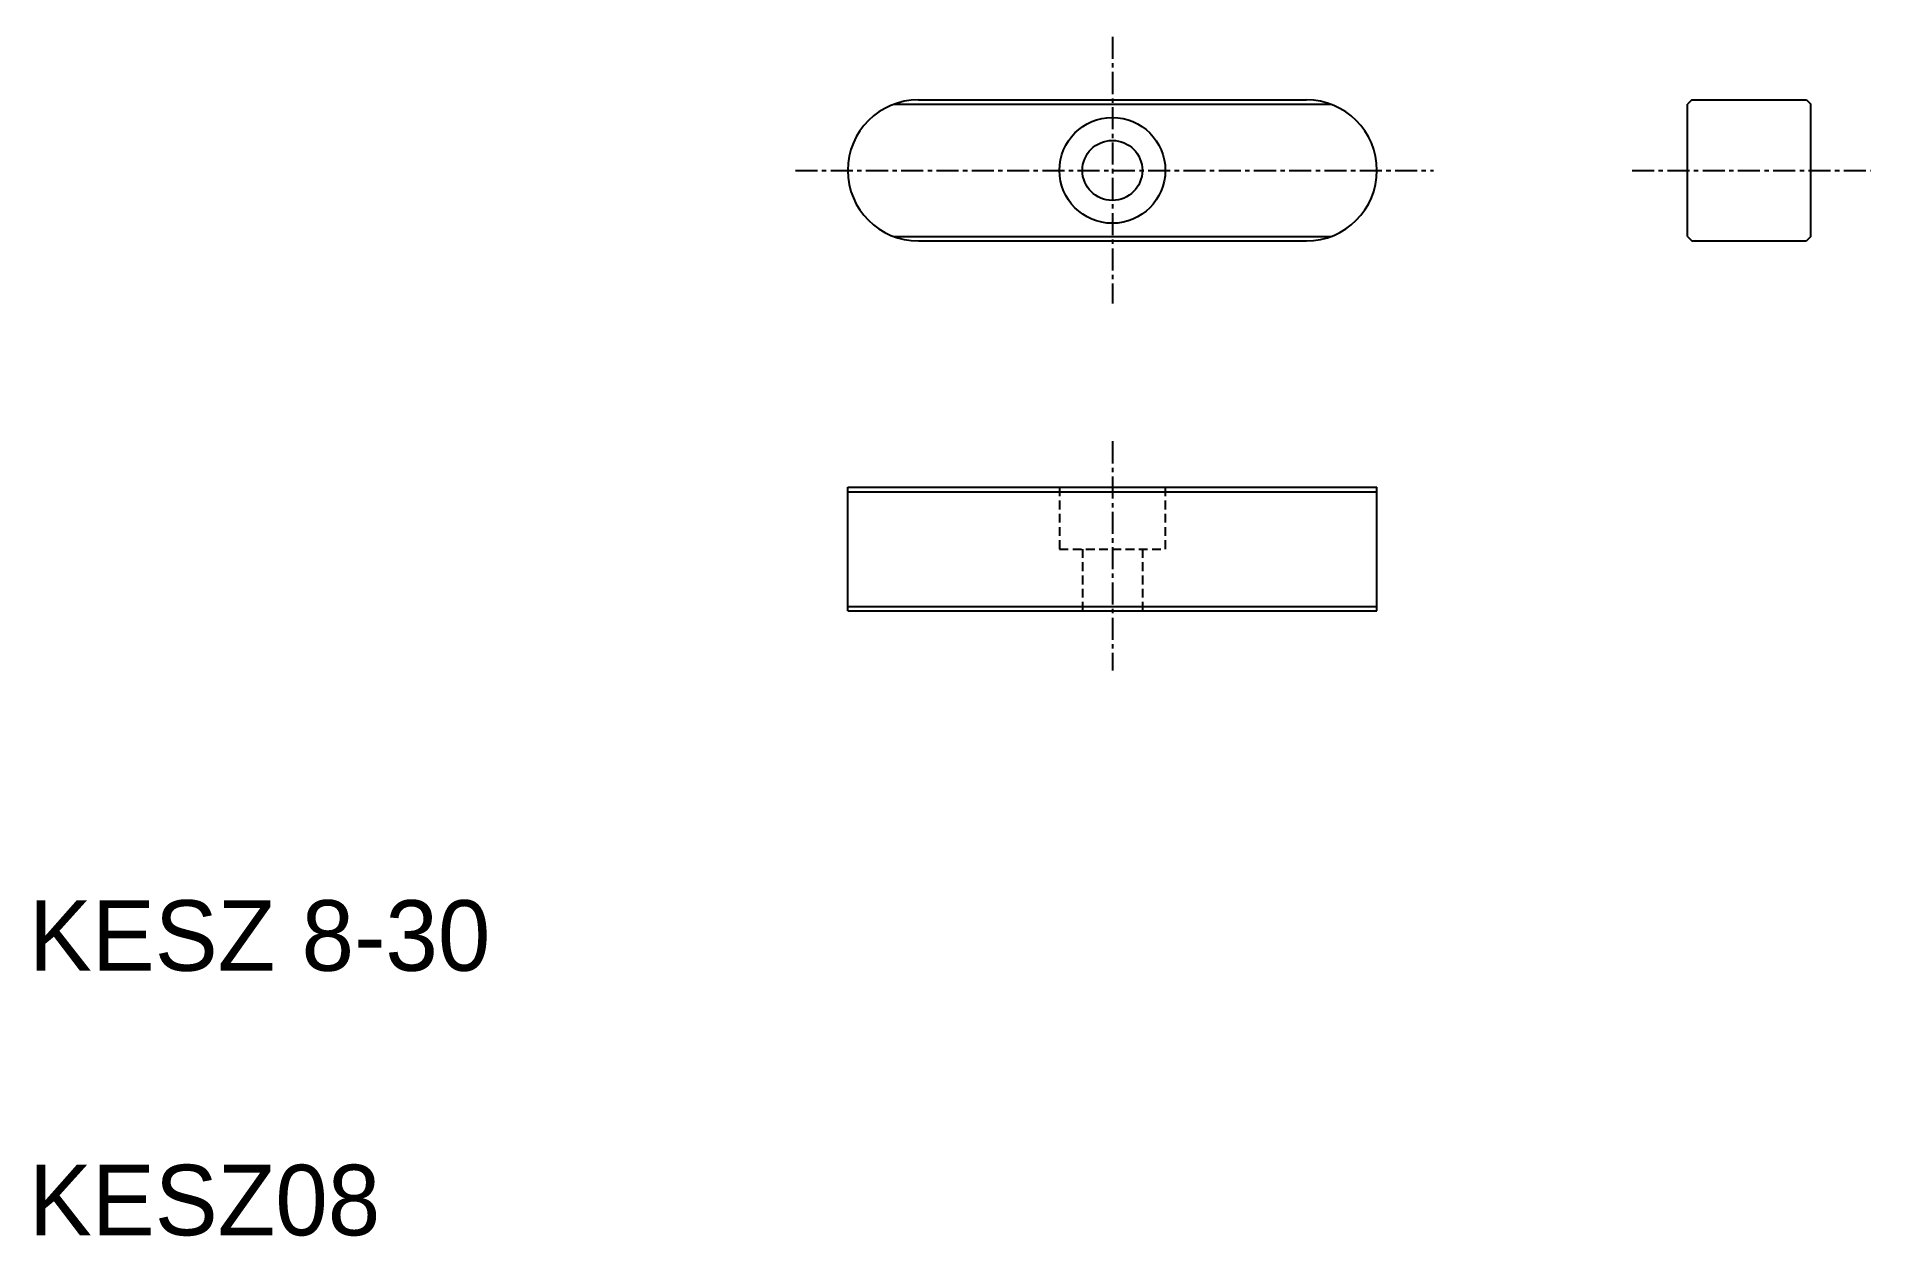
# Model space of a CAD drawing. Extents: x 10 to 114, y 10 to 78.
import ezdxf

# ---------------------------------------------------------------- set-up
doc = ezdxf.new("R2010")
doc.units = 0
doc.linetypes.add('CENTER', pattern=[2, 1.25, -0.25, 0.25, -0.25])
doc.linetypes.add('DASHED', pattern=[0.75, 0.5, -0.25])
doc.layers.get('0').update_dxf_attribs({"linetype": 'CONTINUOUS'})
doc.layers.add('CENTER', color=1, linetype='CENTER')

msp = doc.modelspace()

# ---------------------------------------------------------------- linework, layer by layer
at = {"color": 3, "linetype": 'CONTINUOUS'}
for p, q in [((59.04, 74.13), (83.82, 74.13)), ((59.04, 66.63), (83.82, 66.63)), ((56.43, 52.16), (86.43, 52.16)), ((56.43, 45.66), (86.43, 45.66))]:
    msp.add_line(p, q, dxfattribs=at)
at = {"color": 7, "linetype": 'CONTINUOUS'}
for p, q in [((60.43, 74.38), (82.43, 74.38)), ((104.29, 74.38), (104.04, 74.13)), ((104.04, 66.63), (104.04, 74.13)), ((104.29, 74.38), (110.79, 74.38)), ((110.79, 74.38), (111.04, 74.13)), ((111.04, 66.63), (111.04, 74.13)), ((104.04, 66.63), (104.29, 66.38)), ((111.04, 66.63), (110.79, 66.38)), ((60.43, 66.38), (82.43, 66.38)), ((104.29, 66.38), (110.79, 66.38)), ((56.43, 52.41), (86.43, 52.41)), ((56.43, 45.41), (56.43, 52.41)), ((86.43, 45.41), (86.43, 52.41)), ((56.43, 45.41), (86.43, 45.41)), ((63.93, 45.41), (63.93, 45.41))]:
    msp.add_line(p, q, dxfattribs=at)
at = {"color": 3, "linetype": 'DASHED'}
for p, q in [((68.43, 52.41), (68.43, 48.91)), ((74.43, 52.41), (74.43, 48.91)), ((68.43, 48.91), (74.43, 48.91)), ((69.73, 48.91), (69.73, 45.41)), ((73.13, 48.91), (73.13, 45.41)), ((71.43, 45.41), (71.43, 45.41))]:
    msp.add_line(p, q, dxfattribs=at)
at = {"color": 7, "linetype": 'CONTINUOUS'}
for radius in [3, 1.7]:
    msp.add_circle((71.43, 70.38), radius, dxfattribs=at)
for centre, start, end in [((60.43, 70.38), 90, 270), ((82.43, 70.38), 270, 90)]:
    msp.add_arc(centre, 4, start, end, dxfattribs=at)
at = {"layer": 'CENTER', "color": 1, "linetype": 'CENTER'}
for p, q in [((71.43, 77.96), (71.43, 62.83)), ((53.46, 70.38), (89.64, 70.38)), ((100.9, 70.38), (114.41, 70.38)), ((71.43, 55.02), (71.43, 42.03))]:
    msp.add_line(p, q, dxfattribs=at)

# ---------------------------------------------------------------- texts
at = {"color": 7, "linetype": 'CONTINUOUS'}
for s, p in [('KESZ 8-30', (10, 25)), ('KESZ08', (10, 10))]:
    msp.add_text(s, height=4, dxfattribs=at).set_placement(p)

doc.saveas('drawing.dxf')
